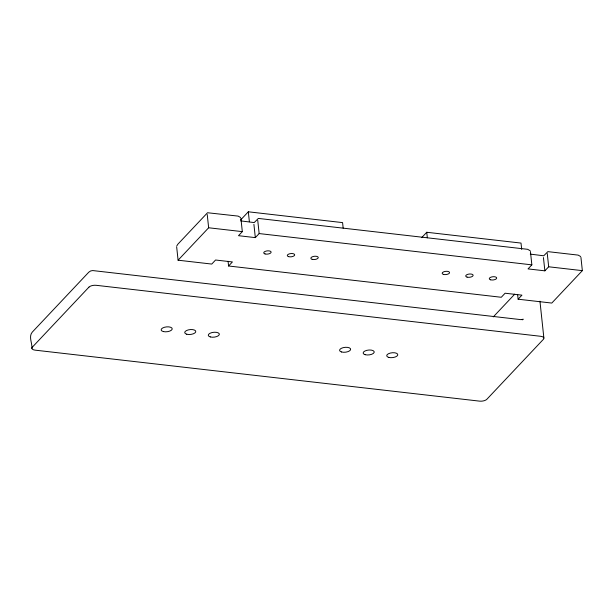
<?xml version="1.0" encoding="UTF-8"?>
<svg xmlns="http://www.w3.org/2000/svg" width="613" height="613" viewBox="0 0 613 613"><rect width="100%" height="100%" fill="white"/><g stroke="black" fill="none" stroke-linecap="round" stroke-linejoin="round"><path stroke-width="0.92" d="M176.743 246.02L177.847 244.212L207.523 212.742L238.143 216.105L240.641 217.546M580.932 257.368L582.35 270.647L551.784 303.067L518.115 299.205L521.939 295.152L505.104 293.221L501.281 297.274L228.588 265.996L232.404 261.943L215.569 260.012L211.753 264.065L178.084 260.203L208.65 227.775L207.232 214.504M240.679 219.906L248.319 211.799L342.583 222.611L343.173 228.143M240.901 218.366L242.319 231.637L238.495 235.691L255.33 237.622L259.153 233.568L257.736 220.297M421.652 237.675L426.748 232.266L521.012 243.077L521.694 249.422M530.429 251.575L531.854 264.854L528.031 268.908L544.865 270.839L548.681 266.785L547.263 253.506M493.281 316.906L514.736 294.156M523.165 319.143L522.207 319.817L522.904 319.342L520.973 319.641L92.716 270.563L90.647 270.954L88.778 272.195L32.221 332.177C28.382 336.729 32.428 343.272 31.891 348.437M240.748 220.895L254.203 222.588L258.349 218.42L527.678 249.315L530.176 250.755M530.283 254.104L543.731 255.797L547.876 251.636L578.174 255.108L580.672 256.548M208.65 227.775L242.319 231.637M259.153 233.568L531.854 264.854M548.681 266.785L582.35 270.647M543.44 257.56L544.865 270.839M539.946 301.198L543.877 338.008M517.61 294.462L518.115 299.205M426.748 232.266L427.338 237.798M253.912 224.343L255.33 237.622M248.319 211.799L249.384 221.76M228.074 261.253L228.588 265.996M176.667 246.924L178.084 260.203M88.916 287.168L32.359 347.15A5.571 2.444 -6.1 0 0 35.117 350.153L479.512 401.132A5.571 2.444 -6.1 0 0 486.86 399.278L543.409 339.303A5.571 2.444 -6.1 0 0 540.651 336.292L96.256 285.313A5.571 2.444 -6.1 0 0 88.916 287.168M467.083 277.122A3.716 1.624 -6.1 0 0 473.083 275.612A3.716 1.624 -6.1 0 0 468.133 274.233A3.716 1.624 -6.1 0 0 467.083 277.122M443.521 274.417A3.716 1.624 -6.1 0 0 449.513 272.908A3.716 1.624 -6.1 0 0 444.571 271.536A3.716 1.624 -6.1 0 0 443.521 274.417M490.653 279.827A3.716 1.624 -6.1 0 0 496.645 278.31A3.716 1.624 -6.1 0 0 491.703 276.938A3.716 1.624 -6.1 0 0 490.653 279.827M312.216 259.36A3.716 1.624 -6.1 0 0 318.216 257.843A3.716 1.624 -6.1 0 0 313.266 256.472A3.716 1.624 -6.1 0 0 312.216 259.36M288.654 256.655A3.716 1.624 -6.1 0 0 294.646 255.138A3.716 1.624 -6.1 0 0 289.704 253.767A3.716 1.624 -6.1 0 0 288.654 256.655M265.084 253.951A3.716 1.624 -6.1 0 0 271.084 252.441A3.716 1.624 -6.1 0 0 266.134 251.069A3.716 1.624 -6.1 0 0 265.084 253.951M163.449 331.595A5.571 2.444 -6.1 0 0 172.207 329.089A5.571 2.444 -6.1 0 0 164.399 327.281A5.571 2.444 -6.1 0 0 163.449 331.595M186.735 334.223A5.571 2.444 -6.1 0 0 195.723 331.955A5.571 2.444 -6.1 0 0 188.306 329.894A5.571 2.444 -6.1 0 0 186.735 334.223M388.726 357.394A5.571 2.444 -6.1 0 0 397.722 355.126A5.571 2.444 -6.1 0 0 390.305 353.065A5.571 2.444 -6.1 0 0 388.726 357.394M365.164 354.689A5.571 2.444 -6.1 0 0 374.16 352.421A5.571 2.444 -6.1 0 0 366.735 350.36A5.571 2.444 -6.1 0 0 365.164 354.689M341.594 351.985A5.571 2.444 -6.1 0 0 350.59 349.716A5.571 2.444 -6.1 0 0 343.165 347.655A5.571 2.444 -6.1 0 0 341.594 351.985M210.297 336.928A5.571 2.444 -6.1 0 0 219.293 334.66A5.571 2.444 -6.1 0 0 211.868 332.598A5.571 2.444 -6.1 0 0 210.297 336.928"/></g></svg>
